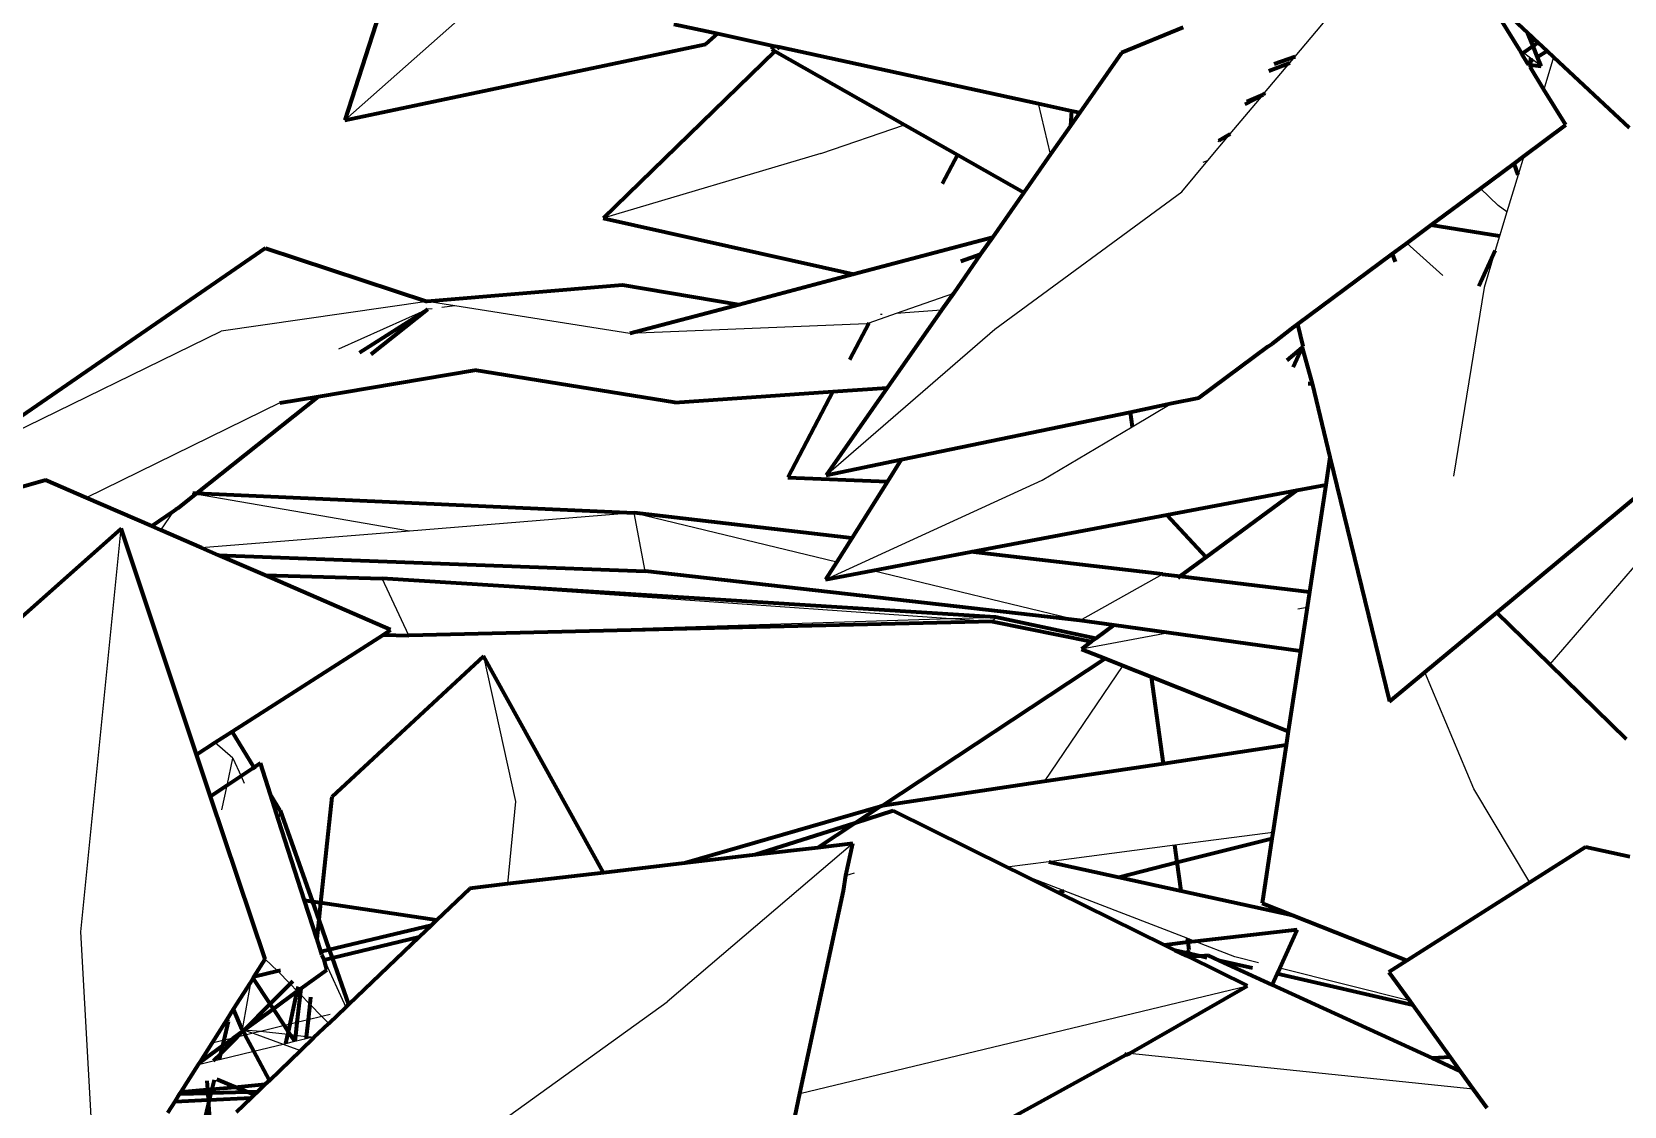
# Model space of a CAD drawing. Header units: millimetres. Extents: x 4307 to 31003, y 2809 to 20009.
# Drawn here: x 7390.6 to 7451.7, y 8001.9 to 8043.1 of the extents above; entities that cross this region are included whole.
import ezdxf

# ---------------------------------------------------------------- set-up
doc = ezdxf.new("R2010")
doc.units = ezdxf.units.MM
doc.layers.add('ProfileEdges', color=7, linetype='Continuous')

msp = doc.modelspace()

# ---------------------------------------------------------------- linework, layer by layer
for p, q in [((7409.714, 8045.994), (7402.641, 8039.733)), ((7439.105, 8042.167), (7441.357, 8044.854)), ((7447.867, 8042.316), (7447.713, 8042.434)), ((7437.936, 8040.774), (7438.905, 8041.929)), ((7438.905, 8041.929), (7439.105, 8042.167)), ((7448.141, 8042.106), (7447.867, 8042.316)), ((7448.228, 8042.04), (7448.141, 8042.106)), ((7448.545, 8041.797), (7448.228, 8042.04)), ((7449.027, 8042.143), (7448.654, 8040.91)), ((7436.618, 8039.202), (7437.876, 8040.702)), ((7429.725, 8038.421), (7429.257, 8040.37)), ((7420.902, 8038.452), (7424.114, 8039.554)), ((7435.759, 8038.177), (7436.618, 8039.202)), ((7436.175, 8038.946), (7436.139, 8038.897)), ((7420.902, 8038.452), (7412.551, 8035.972)), ((7434.756, 8036.981), (7435.759, 8038.177)), ((7435.759, 8038.177), (7435.571, 8038.109)), ((7447.879, 8038.346), (7447.662, 8037.63)), ((7447.662, 8037.63), (7447.236, 8036.219)), ((7427.587, 8031.708), (7434.756, 8036.981)), ((7446.899, 8036.459), (7446.217, 8037.112)), ((7447.236, 8036.219), (7446.899, 8036.459)), ((7447.236, 8036.219), (7446.951, 8035.277)), ((7446.951, 8035.277), (7446.784, 8034.725)), ((7443.392, 8035.014), (7444.775, 8033.767)), ((7446.784, 8034.725), (7446.355, 8033.306)), ((7446.355, 8033.306), (7445.178, 8026.075)), ((7405.799, 8032.776), (7397.896, 8031.642)), ((7406.87, 8032.607), (7405.799, 8032.776)), ((7406.87, 8032.607), (7406.367, 8032.545)), ((7413.577, 8031.547), (7406.87, 8032.607)), ((7425.993, 8033.086), (7423.797, 8032.315)), ((7405.826, 8032.477), (7402.398, 8030.949)), ((7405.991, 8032.498), (7405.826, 8032.477)), ((7423.797, 8032.315), (7422.754, 8031.948)), ((7423.267, 8032.276), (7423.196, 8032.271)), ((7425.542, 8032.442), (7423.797, 8032.315)), ((7387.886, 8026.752), (7397.896, 8031.642)), ((7422.663, 8031.916), (7413.577, 8031.547)), ((7421.115, 8026.112), (7427.587, 8031.708)), ((7422.754, 8031.948), (7422.663, 8031.916)), ((7400.154, 8028.888), (7392.72, 8025.243)), ((7432.849, 8027.962), (7434.379, 8028.87)), ((7429.401, 8025.917), (7432.849, 8027.962)), ((7421.088, 8022.113), (7429.401, 8025.917)), ((7396.907, 8025.379), (7396.78, 8025.401)), ((7405.131, 8023.971), (7396.907, 8025.379)), ((7395.587, 8024.001), (7396.076, 8024.735)), ((7396.076, 8024.735), (7396.162, 8024.866)), ((7413.742, 8024.669), (7405.131, 8023.971)), ((7413.742, 8024.669), (7421.517, 8022.791)), ((7414.161, 8022.426), (7413.742, 8024.669)), ((7392.516, 8008.592), (7394.055, 8024.065)), ((7405.131, 8023.971), (7397.146, 8023.325)), ((7452.529, 8023.083), (7448.879, 8018.867)), ((7422.903, 8022.456), (7430.847, 8020.538)), ((7430.847, 8020.538), (7434.023, 8022.315)), ((7405.095, 8019.966), (7404.075, 8022.156)), ((7404.075, 8022.156), (7425.898, 8020.61)), ((7439.566, 8021.037), (7439.208, 8020.972)), ((7405.095, 8019.966), (7425.898, 8020.61)), ((7425.898, 8020.61), (7427.613, 8020.663)), ((7425.898, 8020.61), (7427.499, 8020.496)), ((7427.613, 8020.663), (7427.499, 8020.496)), ((7434.267, 8020.061), (7430.906, 8019.442)), ((7407.968, 8019.168), (7409.198, 8013.599)), ((7432.498, 8018.811), (7429.481, 8014.359)), ((7445.97, 8014.088), (7444.083, 8018.556)), ((7398.347, 8015.258), (7397.655, 8015.856)), ((7398.125, 8014.21), (7398.347, 8015.258)), ((7398.347, 8015.258), (7398.66, 8014.566)), ((7398.66, 8014.566), (7398.779, 8014.306)), ((7397.928, 8013.281), (7398.125, 8014.21)), ((7448.117, 8010.492), (7445.97, 8014.088)), ((7400.165, 8013.258), (7400.103, 8012.898)), ((7409.198, 8013.599), (7408.883, 8010.435)), ((7422.13, 8011.983), (7415.016, 8005.912)), ((7434.49, 8011.919), (7429.658, 8011.288)), ((7438.252, 8012.411), (7434.49, 8011.919)), ((7429.658, 8011.288), (7428.049, 8011.078)), ((7421.872, 8010.759), (7422.204, 8010.856)), ((7430.242, 8010.172), (7428.594, 8010.809)), ((7421.779, 8010.17), (7421.746, 8010.161)), ((7434.988, 8008.337), (7430.242, 8010.172)), ((7392.967, 8000.483), (7392.516, 8008.592)), ((7435.269, 8008.228), (7434.988, 8008.337)), ((7436.79, 8007.64), (7435.269, 8008.228)), ((7399.585, 8007.544), (7400.061, 8007.097)), ((7437.704, 8007.409), (7436.79, 8007.64)), ((7400.061, 8007.097), (7400.54, 8006.605)), ((7401.851, 8007.53), (7402.677, 8005.708)), ((7443.502, 8005.947), (7438.514, 8007.205)), ((7399.018, 8006.648), (7398.707, 8004.858)), ((7400.54, 8006.605), (7400.82, 8006.318)), ((7420.107, 8002.395), (7437.276, 8006.522)), ((7400.82, 8006.318), (7400.926, 8006.209)), ((7400.926, 8006.209), (7401.299, 8005.827)), ((7401.299, 8005.827), (7401.764, 8005.35)), ((7408.021, 8000.874), (7415.016, 8005.912)), ((7400.803, 8005.117), (7400.548, 8005.055)), ((7401.234, 8005.221), (7400.803, 8005.117)), ((7401.764, 8005.35), (7401.234, 8005.221)), ((7402.075, 8005.425), (7401.764, 8005.35)), ((7401.764, 8005.35), (7402.024, 8005.083)), ((7398.356, 8004.524), (7398.009, 8004.439)), ((7398.507, 8004.56), (7398.356, 8004.524)), ((7398.825, 8004.637), (7398.507, 8004.56)), ((7399.404, 8004.777), (7398.78, 8004.832)), ((7398.78, 8004.832), (7399.12, 8004.709)), ((7399.12, 8004.709), (7398.825, 8004.637)), ((7399.404, 8004.777), (7399.12, 8004.709)), ((7399.12, 8004.709), (7400.276, 8004.291)), ((7400.327, 8005.001), (7399.404, 8004.777)), ((7400.459, 8004.655), (7399.404, 8004.777)), ((7400.548, 8005.055), (7400.327, 8005.001)), ((7400.562, 8004.643), (7400.459, 8004.655)), ((7400.747, 8004.622), (7400.562, 8004.643)), ((7400.722, 8004.399), (7401.158, 8004.504)), ((7401.165, 8004.573), (7400.747, 8004.622)), ((7401.158, 8004.504), (7401.354, 8004.552)), ((7401.354, 8004.552), (7401.165, 8004.573)), ((7401.457, 8004.54), (7401.354, 8004.552)), ((7398.009, 8004.439), (7397.548, 8004.327)), ((7397.83, 8003.7), (7399.153, 8004.02)), ((7399.153, 8004.02), (7400.276, 8004.291)), ((7400.276, 8004.291), (7400.383, 8004.317)), ((7400.276, 8004.291), (7400.945, 8004.049)), ((7400.383, 8004.317), (7400.722, 8004.399)), ((7432.748, 8003.929), (7432.658, 8003.945)), ((7445.943, 8002.563), (7432.748, 8003.929)), ((7397.027, 8003.506), (7397.596, 8003.644)), ((7397.596, 8003.644), (7397.83, 8003.7))]:
    msp.add_line(p, q)
at = {"layer": 'ProfileEdges', "lineweight": 211}
for p, q in [((7404.613, 8045.836), (7402.641, 8039.733)), ((7447.713, 8042.434), (7446.566, 8044.291)), ((7446.871, 8044.154), (7448.042, 8043.061)), ((7415.268, 8043.417), (7416.959, 8043.049)), ((7416.5, 8042.645), (7416.959, 8043.049)), ((7416.959, 8043.049), (7419.08, 8042.587)), ((7434.808, 8043.283), (7432.443, 8042.307)), ((7448.179, 8042.718), (7448.042, 8043.061)), ((7448.042, 8043.061), (7448.192, 8042.922)), ((7402.641, 8039.733), (7416.5, 8042.645)), ((7419.146, 8042.379), (7412.551, 8035.972)), ((7419.08, 8042.587), (7419.023, 8042.45)), ((7419.023, 8042.45), (7419.146, 8042.379)), ((7419.08, 8042.587), (7419.309, 8042.537)), ((7419.146, 8042.379), (7424.114, 8039.554)), ((7419.309, 8042.537), (7419.234, 8042.464)), ((7419.309, 8042.537), (7429.257, 8040.37)), ((7447.81, 8042.276), (7447.713, 8042.434)), ((7448.237, 8042.572), (7447.867, 8042.316)), ((7448.192, 8042.922), (7448.179, 8042.718)), ((7448.179, 8042.718), (7448.295, 8042.825)), ((7448.237, 8042.572), (7448.179, 8042.718)), ((7448.192, 8042.922), (7448.295, 8042.825)), ((7448.426, 8042.704), (7448.237, 8042.572)), ((7448.406, 8042.147), (7448.237, 8042.572)), ((7448.295, 8042.825), (7448.426, 8042.704)), ((7448.781, 8042.372), (7448.406, 8042.147)), ((7448.426, 8042.704), (7448.781, 8042.372)), ((7448.781, 8042.372), (7449.027, 8042.143)), ((7432.443, 8042.307), (7430.846, 8040.024)), ((7438.103, 8041.617), (7438.905, 8041.929)), ((7438.301, 8041.891), (7439.105, 8042.167)), ((7447.867, 8042.316), (7447.81, 8042.276)), ((7448.029, 8041.921), (7447.81, 8042.276)), ((7448.134, 8041.984), (7448.029, 8041.921)), ((7448.07, 8041.855), (7448.029, 8041.921)), ((7448.07, 8041.855), (7448.126, 8041.849)), ((7448.126, 8041.849), (7448.121, 8041.773)), ((7448.654, 8040.91), (7448.121, 8041.773)), ((7448.134, 8041.984), (7448.126, 8041.849)), ((7448.126, 8041.849), (7448.545, 8041.797)), ((7448.141, 8042.106), (7448.134, 8041.984)), ((7448.228, 8042.04), (7448.134, 8041.984)), ((7448.545, 8041.797), (7448.406, 8042.147)), ((7449.027, 8042.143), (7451.929, 8039.437)), ((7437.188, 8040.349), (7437.876, 8040.702)), ((7437.876, 8040.702), (7437.251, 8040.437)), ((7437.936, 8040.774), (7437.876, 8040.702)), ((7449.496, 8039.546), (7448.654, 8040.91)), ((7429.257, 8040.37), (7430.532, 8040.093)), ((7430.532, 8040.093), (7430.49, 8039.516)), ((7430.846, 8040.024), (7430.49, 8039.516)), ((7430.532, 8040.093), (7430.846, 8040.024)), ((7424.114, 8039.554), (7426.148, 8038.397)), ((7430.49, 8039.516), (7429.725, 8038.421)), ((7447.879, 8038.346), (7449.496, 8039.546)), ((7436.175, 8038.946), (7436.618, 8039.202)), ((7426.148, 8038.397), (7425.564, 8037.286)), ((7426.148, 8038.397), (7428.694, 8036.949)), ((7429.725, 8038.421), (7428.694, 8036.949)), ((7447.509, 8038.071), (7447.879, 8038.346)), ((7446.217, 8037.112), (7447.509, 8038.071)), ((7447.662, 8037.63), (7447.509, 8038.071)), ((7428.694, 8036.949), (7427.493, 8035.231)), ((7444.311, 8035.696), (7446.217, 8037.112)), ((7412.551, 8035.972), (7422.171, 8033.822)), ((7443.392, 8035.014), (7444.311, 8035.696)), ((7446.951, 8035.277), (7444.311, 8035.696)), ((7427.493, 8035.231), (7422.171, 8033.822)), ((7427.493, 8035.231), (7427.04, 8034.584)), ((7399.603, 8034.814), (7387.886, 8026.752)), ((7399.603, 8034.814), (7405.799, 8032.776)), ((7427.04, 8034.584), (7425.993, 8033.086)), ((7426.278, 8034.321), (7427.04, 8034.584)), ((7439.2, 8031.901), (7442.832, 8034.598)), ((7442.832, 8034.598), (7443.392, 8035.014)), ((7442.832, 8034.598), (7442.948, 8034.299)), ((7446.784, 8034.725), (7446.152, 8033.365)), ((7422.171, 8033.822), (7417.756, 8032.653)), ((7413.303, 8033.405), (7405.799, 8032.776)), ((7417.756, 8032.653), (7413.303, 8033.405)), ((7417.756, 8032.653), (7413.577, 8031.547)), ((7425.993, 8033.086), (7425.542, 8032.442)), ((7403.212, 8030.823), (7405.826, 8032.477)), ((7403.66, 8030.754), (7405.826, 8032.477)), ((7425.542, 8032.442), (7423.456, 8029.46)), ((7422.754, 8031.948), (7422.011, 8030.536)), ((7439.045, 8031.786), (7438.225, 8031.152)), ((7439.045, 8031.786), (7439.2, 8031.901)), ((7439.2, 8031.901), (7439.404, 8031.065)), ((7435.407, 8029.084), (7438.056, 8031.051)), ((7438.056, 8031.051), (7438.225, 8031.152)), ((7438.796, 8030.519), (7439.378, 8031.009)), ((7439.378, 8031.009), (7439.03, 8030.26)), ((7439.404, 8031.065), (7439.378, 8031.009)), ((7439.378, 8031.009), (7439.411, 8031.037)), ((7439.378, 8031.009), (7439.755, 8029.628)), ((7401.627, 8029.136), (7407.615, 8030.145)), ((7415.304, 8028.902), (7407.615, 8030.145)), ((7439.603, 8029.624), (7439.755, 8029.628)), ((7439.755, 8029.628), (7440.444, 8026.803)), ((7396.962, 8025.422), (7401.627, 8029.136)), ((7400.154, 8028.888), (7401.627, 8029.136)), ((7415.304, 8028.902), (7421.369, 8029.317)), ((7421.369, 8029.317), (7419.638, 8026.027)), ((7423.456, 8029.46), (7421.115, 8026.112)), ((7421.369, 8029.317), (7423.456, 8029.46)), ((7434.379, 8028.87), (7435.407, 8029.084)), ((7423.996, 8026.711), (7432.773, 8028.536)), ((7432.773, 8028.536), (7434.379, 8028.87)), ((7432.773, 8028.536), (7432.849, 8027.962)), ((7446.849, 8020.852), (7454.832, 8027.479)), ((7421.115, 8026.112), (7423.996, 8026.711)), ((7423.996, 8026.711), (7423.461, 8025.866)), ((7440.444, 8026.803), (7440.283, 8025.747)), ((7440.444, 8026.803), (7442.729, 8017.432)), ((7391.163, 8025.918), (7388.89, 8025.268)), ((7392.72, 8025.243), (7391.163, 8025.918)), ((7419.638, 8026.027), (7423.461, 8025.866)), ((7396.261, 8024.865), (7396.907, 8025.379)), ((7396.807, 8025.429), (7396.962, 8025.422)), ((7396.907, 8025.379), (7396.962, 8025.422)), ((7396.962, 8025.422), (7413.742, 8024.669)), ((7423.461, 8025.866), (7422.092, 8023.7)), ((7434.186, 8024.593), (7439.179, 8025.538)), ((7439.179, 8025.538), (7435.694, 8022.971)), ((7439.179, 8025.538), (7440.283, 8025.747)), ((7440.283, 8025.747), (7439.656, 8021.633)), ((7395.237, 8024.152), (7392.72, 8025.243)), ((7396.076, 8024.735), (7395.237, 8024.152)), ((7396.261, 8024.865), (7396.076, 8024.735)), ((7422.092, 8023.7), (7413.742, 8024.669)), ((7394.055, 8024.065), (7383.7, 8014.863)), ((7396.953, 8015.406), (7394.055, 8024.065)), ((7395.587, 8024.001), (7395.237, 8024.152)), ((7426.666, 8023.169), (7434.186, 8024.593)), ((7434.186, 8024.593), (7435.694, 8022.971)), ((7397.146, 8023.325), (7395.587, 8024.001)), ((7422.092, 8023.7), (7421.517, 8022.791)), ((7397.784, 8023.048), (7397.146, 8023.325)), ((7397.784, 8023.048), (7414.161, 8022.426)), ((7399.569, 8022.275), (7397.784, 8023.048)), ((7422.903, 8022.456), (7426.666, 8023.169)), ((7434.023, 8022.315), (7426.666, 8023.169)), ((7435.694, 8022.971), (7434.694, 8022.234)), ((7399.569, 8022.275), (7404.075, 8022.156)), ((7404.401, 8020.181), (7399.569, 8022.275)), ((7430.847, 8020.538), (7414.161, 8022.426)), ((7421.517, 8022.791), (7421.088, 8022.113)), ((7421.088, 8022.113), (7422.903, 8022.456)), ((7434.023, 8022.315), (7434.694, 8022.234)), ((7434.694, 8022.234), (7434.602, 8022.165)), ((7434.694, 8022.234), (7439.656, 8021.633)), ((7427.613, 8020.663), (7404.075, 8022.156)), ((7439.656, 8021.633), (7439.566, 8021.037)), ((7439.566, 8021.037), (7439.31, 8019.358)), ((7427.499, 8020.496), (7405.095, 8019.966)), ((7427.499, 8020.496), (7431.296, 8019.729)), ((7431.464, 8019.854), (7427.613, 8020.663)), ((7432.147, 8020.357), (7430.847, 8020.538)), ((7444.083, 8018.556), (7446.849, 8020.852)), ((7448.879, 8018.867), (7446.849, 8020.852)), ((7398.317, 8016.28), (7404.108, 8019.993)), ((7404.108, 8019.993), (7404.401, 8020.181)), ((7404.108, 8019.993), (7405.095, 8019.966)), ((7431.464, 8019.854), (7431.296, 8019.729)), ((7432.147, 8020.357), (7431.464, 8019.854)), ((7434.267, 8020.061), (7432.147, 8020.357)), ((7439.31, 8019.358), (7434.267, 8020.061)), ((7407.968, 8019.168), (7402.144, 8013.78)), ((7412.569, 8010.866), (7407.968, 8019.168)), ((7431.296, 8019.729), (7430.906, 8019.442)), ((7430.906, 8019.442), (7431.83, 8019.076)), ((7439.31, 8019.358), (7438.843, 8016.293)), ((7431.83, 8019.076), (7423.274, 8013.426)), ((7431.83, 8019.076), (7432.498, 8018.811)), ((7432.498, 8018.811), (7433.594, 8018.376)), ((7442.729, 8017.432), (7444.083, 8018.556)), ((7451.819, 8015.992), (7448.879, 8018.867)), ((7434.056, 8015.047), (7433.594, 8018.376)), ((7433.594, 8018.376), (7438.843, 8016.293)), ((7397.655, 8015.856), (7398.317, 8016.28)), ((7399.161, 8014.899), (7398.317, 8016.28)), ((7438.843, 8016.293), (7438.762, 8015.755)), ((7396.953, 8015.406), (7397.655, 8015.856)), ((7438.762, 8015.755), (7434.056, 8015.047)), ((7438.762, 8015.755), (7438.252, 8012.411)), ((7397.494, 8013.791), (7396.953, 8015.406)), ((7399.161, 8014.899), (7398.66, 8014.566)), ((7399.408, 8015.063), (7399.161, 8014.899)), ((7399.208, 8014.823), (7399.161, 8014.899)), ((7399.791, 8013.87), (7399.408, 8015.063)), ((7434.056, 8015.047), (7429.481, 8014.359)), ((7398.66, 8014.566), (7398.125, 8014.21)), ((7429.481, 8014.359), (7423.274, 8013.426)), ((7398.125, 8014.21), (7397.494, 8013.791)), ((7399.585, 8007.544), (7397.494, 8013.791)), ((7400.165, 8013.258), (7399.791, 8013.87)), ((7400.103, 8012.898), (7399.791, 8013.87)), ((7402.144, 8013.78), (7401.711, 8009.706)), ((7400.165, 8013.258), (7401.397, 8009.753)), ((7423.191, 8013.402), (7415.673, 8011.228)), ((7423.191, 8013.402), (7422.23, 8012.771)), ((7423.682, 8013.235), (7422.23, 8012.771)), ((7423.274, 8013.426), (7423.191, 8013.402)), ((7428.049, 8011.078), (7423.682, 8013.235)), ((7401.098, 8009.797), (7400.103, 8012.898)), ((7422.23, 8012.771), (7418.389, 8011.546)), ((7422.23, 8012.771), (7420.791, 8011.826)), ((7420.791, 8011.826), (7418.389, 8011.546)), ((7422.13, 8011.983), (7420.791, 8011.826)), ((7421.872, 8010.759), (7422.13, 8011.983)), ((7434.581, 8011.266), (7434.49, 8011.919)), ((7434.581, 8011.266), (7438.218, 8012.184)), ((7438.218, 8012.184), (7437.839, 8009.699)), ((7438.252, 8012.411), (7438.218, 8012.184)), ((7450.255, 8011.848), (7448.117, 8010.492)), ((7451.951, 8011.473), (7450.255, 8011.848)), ((7415.673, 8011.228), (7412.569, 8010.866)), ((7418.389, 8011.546), (7415.673, 8011.228)), ((7429.658, 8011.288), (7432.338, 8010.701)), ((7432.338, 8010.701), (7434.581, 8011.266)), ((7434.733, 8010.176), (7434.581, 8011.266)), ((7412.569, 8010.866), (7408.883, 8010.435)), ((7421.779, 8010.17), (7421.872, 8010.759)), ((7428.594, 8010.809), (7428.049, 8011.078)), ((7430.005, 8010.112), (7428.594, 8010.809)), ((7432.338, 8010.701), (7434.733, 8010.176)), ((7407.436, 8010.266), (7406.157, 8009.04)), ((7408.883, 8010.435), (7407.436, 8010.266)), ((7420.107, 8002.395), (7421.779, 8010.17)), ((7430.005, 8010.112), (7430.242, 8010.172)), ((7434.097, 8008.092), (7430.005, 8010.112)), ((7434.733, 8010.176), (7439.003, 8009.239)), ((7448.117, 8010.492), (7443.402, 8007.501)), ((7401.397, 8009.753), (7401.098, 8009.797)), ((7401.566, 8008.341), (7401.098, 8009.797)), ((7401.711, 8009.706), (7401.397, 8009.753)), ((7401.397, 8009.753), (7401.642, 8009.055)), ((7401.711, 8009.706), (7401.642, 8009.055)), ((7406.157, 8009.04), (7401.711, 8009.706)), ((7437.839, 8009.699), (7439.003, 8009.239)), ((7401.642, 8009.055), (7401.566, 8008.341)), ((7401.642, 8009.055), (7402.044, 8007.911)), ((7405.95, 8008.842), (7402.044, 8007.911)), ((7405.95, 8008.842), (7405.501, 8008.412)), ((7406.157, 8009.04), (7405.95, 8008.842)), ((7439.003, 8009.239), (7443.402, 8007.501)), ((7401.737, 8007.809), (7401.566, 8008.341)), ((7402.152, 8007.603), (7405.501, 8008.412)), ((7405.501, 8008.412), (7402.782, 8005.809)), ((7435.007, 8008.197), (7434.097, 8008.092)), ((7435.007, 8008.197), (7434.988, 8008.337)), ((7435.269, 8008.228), (7435.007, 8008.197)), ((7435.047, 8007.912), (7435.007, 8008.197)), ((7439.179, 8008.68), (7435.269, 8008.228)), ((7438.514, 8007.205), (7439.179, 8008.68)), ((7399.165, 8006.881), (7399.585, 8007.544)), ((7401.775, 8007.847), (7401.737, 8007.809)), ((7401.767, 8007.715), (7401.737, 8007.809)), ((7401.767, 8007.715), (7401.851, 8007.53)), ((7402.044, 8007.911), (7401.775, 8007.847)), ((7401.851, 8007.53), (7402.152, 8007.603)), ((7402.044, 8007.911), (7402.152, 8007.603)), ((7402.152, 8007.603), (7402.782, 8005.809)), ((7434.51, 8007.888), (7434.097, 8008.092)), ((7434.968, 8007.782), (7434.51, 8007.888)), ((7434.912, 8007.689), (7434.51, 8007.888)), ((7434.912, 8007.689), (7434.968, 8007.782)), ((7435.027, 8007.633), (7434.912, 8007.689)), ((7434.968, 8007.782), (7435.047, 8007.912)), ((7435.469, 8007.666), (7434.968, 8007.782)), ((7435.469, 8007.666), (7435.027, 8007.633)), ((7437.276, 8006.522), (7435.027, 8007.633)), ((7435.789, 8007.69), (7435.469, 8007.666)), ((7435.722, 8007.607), (7435.469, 8007.666)), ((7436.221, 8007.492), (7435.789, 8007.69)), ((7399.165, 8006.881), (7400.061, 8007.097)), ((7400.061, 8007.097), (7400.176, 8007.125)), ((7400.951, 8006.431), (7401.951, 8007.141)), ((7401.951, 8007.141), (7401.851, 8007.53)), ((7437.466, 8007.204), (7436.221, 8007.492)), ((7438.228, 8006.571), (7436.221, 8007.492)), ((7438.228, 8006.571), (7438.414, 8006.985)), ((7438.414, 8006.985), (7438.514, 8007.205)), ((7443.622, 8005.781), (7438.414, 8006.985)), ((7443.402, 8007.501), (7442.701, 8007.057)), ((7442.701, 8007.057), (7443.502, 8005.947)), ((7398.377, 8005.636), (7399.018, 8006.648)), ((7399.018, 8006.648), (7399.13, 8006.825)), ((7399.13, 8006.825), (7399.165, 8006.881)), ((7399.778, 8005.838), (7399.13, 8006.825)), ((7400.54, 8006.605), (7399.778, 8005.838)), ((7400.642, 8006.708), (7400.54, 8006.605)), ((7400.82, 8006.318), (7400.87, 8006.503)), ((7400.82, 8006.318), (7400.951, 8006.431)), ((7400.951, 8006.431), (7400.926, 8006.209)), ((7432.748, 8003.929), (7437.276, 8006.522)), ((7444.372, 8003.75), (7438.228, 8006.571)), ((7399.778, 8005.838), (7398.801, 8004.847)), ((7399.902, 8005.649), (7399.778, 8005.838)), ((7399.902, 8005.649), (7400.82, 8006.318)), ((7400.548, 8005.055), (7400.82, 8006.318)), ((7400.926, 8006.209), (7400.803, 8005.117)), ((7401.299, 8005.827), (7401.234, 8005.221)), ((7401.327, 8006.095), (7401.299, 8005.827)), ((7402.677, 8005.708), (7402.024, 8005.083)), ((7402.782, 8005.809), (7402.677, 8005.708)), ((7443.502, 8005.947), (7443.622, 8005.781)), ((7443.622, 8005.781), (7445.062, 8003.785)), ((7397.548, 8004.327), (7398.125, 8005.239)), ((7398.009, 8004.439), (7398.182, 8005.154)), ((7398.125, 8005.239), (7398.377, 8005.636)), ((7398.182, 8005.154), (7398.125, 8005.239)), ((7398.707, 8004.858), (7398.377, 8005.636)), ((7398.801, 8004.847), (7399.902, 8005.649)), ((7400.327, 8005.001), (7399.902, 8005.649)), ((7400.803, 8005.117), (7400.747, 8004.622)), ((7401.234, 8005.221), (7401.165, 8004.573)), ((7398.507, 8004.56), (7397.888, 8003.937)), ((7397.96, 8004.235), (7398.356, 8004.524)), ((7398.356, 8004.524), (7398.738, 8004.801)), ((7398.738, 8004.801), (7398.507, 8004.56)), ((7398.707, 8004.858), (7398.738, 8004.801)), ((7398.78, 8004.832), (7398.738, 8004.801)), ((7398.825, 8004.637), (7398.738, 8004.801)), ((7398.78, 8004.832), (7398.801, 8004.847)), ((7399.153, 8004.02), (7398.825, 8004.637)), ((7400.483, 8004.764), (7400.327, 8005.001)), ((7400.383, 8004.317), (7400.459, 8004.655)), ((7400.459, 8004.655), (7400.483, 8004.764)), ((7400.483, 8004.764), (7400.548, 8005.055)), ((7400.562, 8004.643), (7400.483, 8004.764)), ((7400.722, 8004.399), (7400.562, 8004.643)), ((7400.747, 8004.622), (7400.722, 8004.399)), ((7401.457, 8004.54), (7400.945, 8004.049)), ((7401.165, 8004.573), (7401.158, 8004.504)), ((7401.457, 8004.54), (7402.024, 8005.083)), ((7397.086, 8003.598), (7397.548, 8004.327)), ((7397.086, 8003.598), (7397.96, 8004.235)), ((7397.888, 8003.937), (7397.596, 8003.644)), ((7397.83, 8003.7), (7397.888, 8003.937)), ((7397.888, 8003.937), (7397.96, 8004.235)), ((7397.96, 8004.235), (7398.009, 8004.439)), ((7399.747, 8002.901), (7399.153, 8004.02)), ((7400.945, 8004.049), (7399.747, 8002.901)), ((7427.887, 8001.284), (7432.615, 8003.883)), ((7432.615, 8003.883), (7432.658, 8003.945)), ((7432.615, 8003.883), (7432.748, 8003.929)), ((7396.361, 8002.455), (7397.027, 8003.506)), ((7397.027, 8003.506), (7397.086, 8003.598)), ((7445.062, 8003.785), (7444.372, 8003.75)), ((7445.441, 8003.259), (7444.372, 8003.75)), ((7445.062, 8003.785), (7445.441, 8003.259)), ((7397.346, 8002.889), (7397.371, 8002.548)), ((7397.555, 8002.565), (7397.643, 8002.927)), ((7398.435, 8002.646), (7397.726, 8002.937)), ((7398.435, 8002.646), (7399.591, 8002.753)), ((7399.591, 8002.753), (7399.286, 8002.461)), ((7399.747, 8002.901), (7399.591, 8002.753)), ((7445.441, 8003.259), (7445.943, 8002.563)), ((7395.856, 8001.657), (7396.128, 8002.087)), ((7396.128, 8002.087), (7396.305, 8002.366)), ((7396.128, 8002.087), (7397.4, 8002.151)), ((7396.305, 8002.366), (7396.361, 8002.455)), ((7397.382, 8002.4), (7396.305, 8002.366)), ((7396.361, 8002.455), (7397.371, 8002.548)), ((7397.371, 8002.548), (7397.555, 8002.565)), ((7397.371, 8002.548), (7397.382, 8002.4)), ((7397.516, 8002.405), (7397.382, 8002.4)), ((7397.382, 8002.4), (7397.4, 8002.151)), ((7397.4, 8002.151), (7397.456, 8002.154)), ((7397.4, 8002.151), (7397.413, 8001.978)), ((7397.413, 8001.978), (7397.456, 8002.154)), ((7397.456, 8002.154), (7397.516, 8002.405)), ((7397.456, 8002.154), (7399.051, 8002.235)), ((7397.516, 8002.405), (7397.555, 8002.565)), ((7398.915, 8002.449), (7397.516, 8002.405)), ((7397.555, 8002.565), (7398.435, 8002.646)), ((7398.915, 8002.449), (7398.435, 8002.646)), ((7399.051, 8002.235), (7398.475, 8001.683)), ((7399.286, 8002.461), (7398.915, 8002.449)), ((7399.166, 8002.346), (7398.915, 8002.449)), ((7399.166, 8002.346), (7399.051, 8002.235)), ((7399.286, 8002.461), (7399.166, 8002.346)), ((7419.257, 7998.367), (7420.107, 8002.395)), ((7445.943, 8002.563), (7446.46, 8001.847)), ((7397.271, 8001.39), (7397.413, 8001.978)), ((7397.413, 8001.978), (7397.453, 8001.435))]:
    msp.add_line(p, q, dxfattribs=at)

doc.saveas('drawing.dxf')
